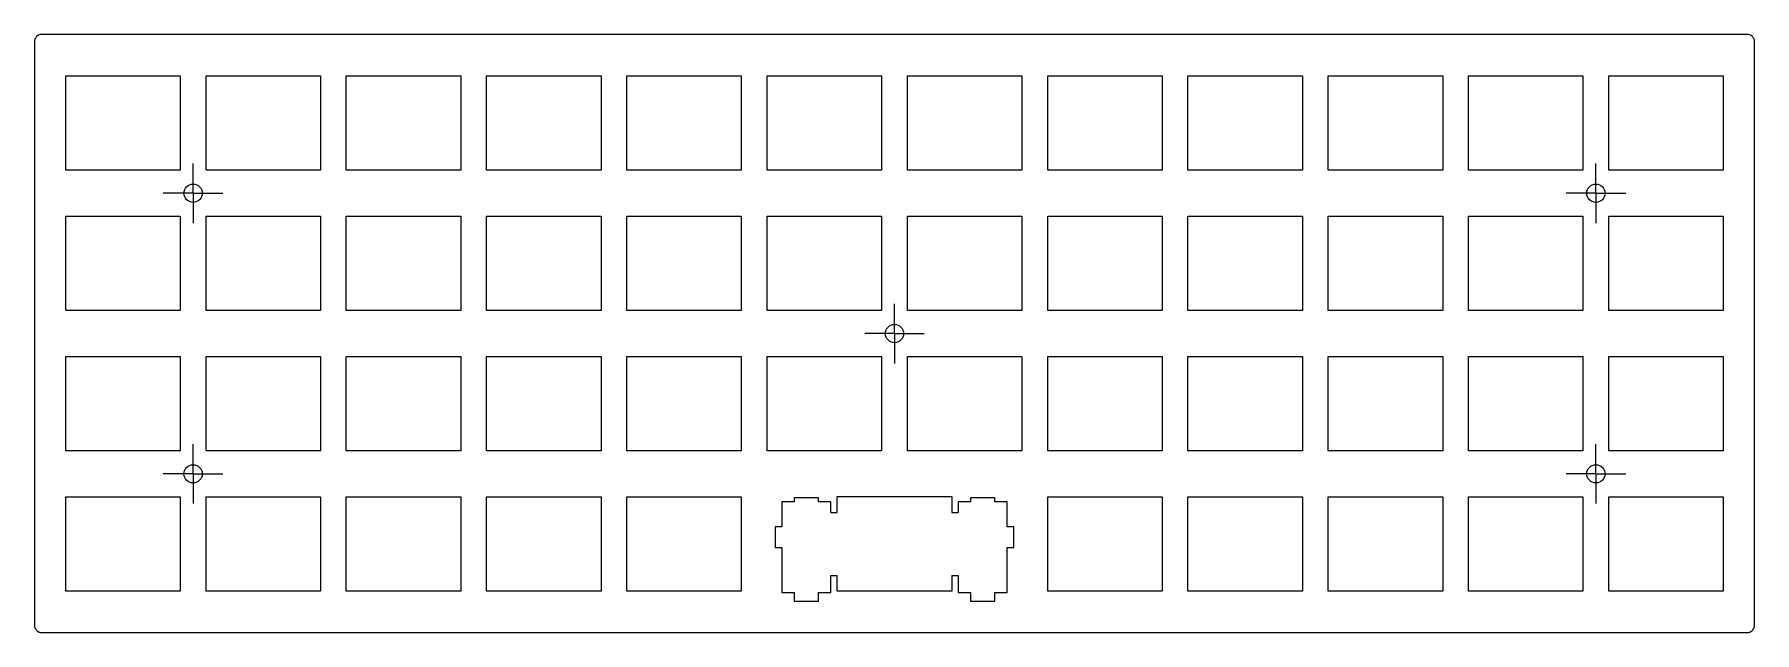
# Model space of a CAD drawing. Header units: inches. Extents: x 62 to 14845, y 137 to 4952.
# Drawn here: x 62.4 to 295.4, y 137.4 to 218.4 of the extents above; entities outside this region: 4.
import ezdxf

# ---------------------------------------------------------------- set-up
doc = ezdxf.new("R2010")
doc.units = ezdxf.units.IN
doc.header["$MEASUREMENT"] = 0

# ---------------------------------------------------------------- blocks, each defined once
blk = doc.blocks.new('SW_CENTERMARKSYMBOL_0')
at = {"color": 0, "linetype": 'Continuous', "lineweight": 0}
for p, q in [((0, 0.05), (0, 0.0795)), ((0, 0), (0, 0.05)), ((-0.05, 0), (-0.0795, 0)), ((0, 0), (-0.05, 0)), ((0, 0), (0, -0.05)), ((0, 0), (0.05, 0)), ((0.05, 0), (0.0795, 0)), ((0, -0.05), (0, -0.0795))]:
    blk.add_line(p, q, dxfattribs=at)
blk = doc.blocks.new('SW_CENTERMARKSYMBOL_1')
at = {"color": 0, "linetype": 'Continuous', "lineweight": 0}
for p, q in [((0, 0.05), (0, 0.0795)), ((0, 0), (0, 0.05)), ((-0.05, 0), (-0.0795, 0)), ((0, 0), (-0.05, 0)), ((0, 0), (0, -0.05)), ((0, 0), (0.05, 0)), ((0.05, 0), (0.0795, 0)), ((0, -0.05), (0, -0.0795))]:
    blk.add_line(p, q, dxfattribs=at)
blk = doc.blocks.new('SW_CENTERMARKSYMBOL_2')
at = {"color": 0, "linetype": 'Continuous', "lineweight": 0}
for p, q in [((0, 0.05), (0, 0.0795)), ((0, 0), (0, 0.05)), ((-0.05, 0), (-0.0795, 0)), ((0, 0), (-0.05, 0)), ((0, 0), (0, -0.05)), ((0, 0), (0.05, 0)), ((0.05, 0), (0.0795, 0)), ((0, -0.05), (0, -0.0795))]:
    blk.add_line(p, q, dxfattribs=at)
blk = doc.blocks.new('SW_CENTERMARKSYMBOL_3')
at = {"color": 0, "linetype": 'Continuous', "lineweight": 0}
for p, q in [((0, 0.05), (0, 0.0795)), ((0, 0), (0, 0.05)), ((-0.05, 0), (-0.0795, 0)), ((0, 0), (-0.05, 0)), ((0, 0), (0, -0.05)), ((0, 0), (0.05, 0)), ((0.05, 0), (0.0795, 0)), ((0, -0.05), (0, -0.0795))]:
    blk.add_line(p, q, dxfattribs=at)
blk = doc.blocks.new('SW_CENTERMARKSYMBOL_4')
at = {"color": 0, "linetype": 'Continuous', "lineweight": 0}
for p, q in [((0, 0.05), (0, 0.0795)), ((0, 0), (0, 0.05)), ((-0.05, 0), (-0.0795, 0)), ((0, 0), (-0.05, 0)), ((0, 0), (0, -0.05)), ((0, 0), (0.05, 0)), ((0.05, 0), (0.0795, 0)), ((0, -0.05), (0, -0.0795))]:
    blk.add_line(p, q, dxfattribs=at)

msp = doc.modelspace()

# ---------------------------------------------------------------- linework, layer by layer
for p, q in [((10591.65, 3122.7), (10591.65, 4951.68)), ((10591.65, 4951.68), (14845.1, 4951.68)), ((14845.1, 4951.68), (14845.1, 3122.7)), ((14845.1, 3122.7), (10591.65, 3122.7)), ((170.25, 153.62), (170.25, 155.06)), ((171.11, 153.62), (171.11, 155.77)), ((171.11, 155.77), (186.61, 155.77)), ((186.61, 155.77), (186.61, 153.62)), ((187.47, 155.06), (187.47, 153.62)), ((186.61, 153.62), (187.47, 153.62)), ((171.11, 142.97), (171.11, 145.06)), ((186.61, 145.06), (186.61, 142.97)), ((186.61, 142.97), (171.11, 142.97))]:
    msp.add_line(p, q)
at = {"color": 7, "linetype": 'Continuous', "lineweight": 15}
for p, q in [((62.36, 217.34), (62.36, 138.37)), ((294.34, 218.35), (63.38, 218.35)), ((295.36, 138.37), (295.36, 217.34)), ((165.27, 155.06), (163.59, 155.06)), ((163.59, 155.06), (163.59, 151.65)), ((168.57, 155.59), (165.27, 155.59)), ((165.27, 155.59), (165.27, 155.06)), ((168.57, 155.06), (168.57, 155.59)), ((170.25, 155.06), (168.57, 155.06)), ((189.15, 155.06), (187.47, 155.06)), ((192.45, 155.59), (189.15, 155.59)), ((189.15, 155.59), (189.15, 155.06)), ((192.45, 155.06), (192.45, 155.59)), ((194.13, 155.06), (192.45, 155.06)), ((194.13, 151.65), (194.13, 155.06)), ((163.59, 151.65), (162.71, 151.65)), ((162.71, 151.65), (162.71, 148.86)), ((170.25, 153.62), (171.11, 153.62)), ((195.01, 151.65), (194.13, 151.65)), ((195.01, 148.86), (195.01, 151.65)), ((162.71, 148.86), (163.59, 148.86)), ((163.59, 148.86), (163.59, 142.76)), ((194.13, 142.76), (194.13, 148.86)), ((194.13, 148.86), (195.01, 148.86)), ((170.25, 142.76), (170.25, 145.06)), ((170.25, 145.06), (171.11, 145.06)), ((186.61, 145.06), (187.47, 145.06)), ((187.47, 145.06), (187.47, 142.76)), ((163.59, 142.76), (165.27, 142.76)), ((165.27, 142.76), (165.27, 141.62)), ((168.57, 141.62), (168.57, 142.76)), ((168.57, 142.76), (170.25, 142.76)), ((187.47, 142.76), (189.15, 142.76)), ((189.15, 142.76), (189.15, 141.62)), ((192.45, 141.62), (192.45, 142.76)), ((192.45, 142.76), (194.13, 142.76)), ((165.27, 141.62), (168.57, 141.62)), ((189.15, 141.62), (192.45, 141.62)), ((63.38, 137.35), (294.34, 137.35))]:
    msp.add_line(p, q, dxfattribs=at)
for points in [[(82.11, 212.75), (82.11, 199.95), (66.61, 199.95), (66.61, 212.75)], [(101.11, 212.75), (101.11, 199.95), (85.61, 199.95), (85.61, 212.75)], [(120.11, 212.75), (120.11, 199.95), (104.61, 199.95), (104.61, 212.75)], [(139.11, 212.75), (139.11, 199.95), (123.61, 199.95), (123.61, 212.75)], [(158.11, 212.75), (158.11, 199.95), (142.61, 199.95), (142.61, 212.75)], [(177.11, 212.75), (177.11, 199.95), (161.61, 199.95), (161.61, 212.75)], [(196.11, 212.75), (196.11, 199.95), (180.61, 199.95), (180.61, 212.75)], [(215.11, 212.75), (215.11, 199.95), (199.61, 199.95), (199.61, 212.75)], [(234.11, 212.75), (234.11, 199.95), (218.61, 199.95), (218.61, 212.75)], [(253.11, 212.75), (253.11, 199.95), (237.61, 199.95), (237.61, 212.75)], [(272.11, 212.75), (272.11, 199.95), (256.61, 199.95), (256.61, 212.75)], [(291.11, 212.75), (291.11, 199.95), (275.61, 199.95), (275.61, 212.75)], [(82.11, 193.75), (82.11, 180.95), (66.61, 180.95), (66.61, 193.75)], [(101.11, 193.75), (101.11, 180.95), (85.61, 180.95), (85.61, 193.75)], [(120.11, 193.75), (120.11, 180.95), (104.61, 180.95), (104.61, 193.75)], [(139.11, 193.75), (139.11, 180.95), (123.61, 180.95), (123.61, 193.75)], [(158.11, 193.75), (158.11, 180.95), (142.61, 180.95), (142.61, 193.75)], [(177.11, 193.75), (177.11, 180.95), (161.61, 180.95), (161.61, 193.75)], [(196.11, 193.75), (196.11, 180.95), (180.61, 180.95), (180.61, 193.75)], [(215.11, 193.75), (215.11, 180.95), (199.61, 180.95), (199.61, 193.75)], [(234.11, 193.75), (234.11, 180.95), (218.61, 180.95), (218.61, 193.75)], [(253.11, 193.75), (253.11, 180.95), (237.61, 180.95), (237.61, 193.75)], [(272.11, 193.75), (272.11, 180.95), (256.61, 180.95), (256.61, 193.75)], [(291.11, 193.75), (291.11, 180.95), (275.61, 180.95), (275.61, 193.75)], [(82.11, 174.75), (82.11, 161.95), (66.61, 161.95), (66.61, 174.75)], [(101.11, 174.75), (101.11, 161.95), (85.61, 161.95), (85.61, 174.75)], [(120.11, 174.75), (120.11, 161.95), (104.61, 161.95), (104.61, 174.75)], [(139.11, 174.75), (139.11, 161.95), (123.61, 161.95), (123.61, 174.75)], [(158.11, 174.75), (158.11, 161.95), (142.61, 161.95), (142.61, 174.75)], [(177.11, 174.75), (177.11, 161.95), (161.61, 161.95), (161.61, 174.75)], [(196.11, 174.75), (196.11, 161.95), (180.61, 161.95), (180.61, 174.75)], [(215.11, 174.75), (215.11, 161.95), (199.61, 161.95), (199.61, 174.75)], [(234.11, 174.75), (234.11, 161.95), (218.61, 161.95), (218.61, 174.75)], [(253.11, 174.75), (253.11, 161.95), (237.61, 161.95), (237.61, 174.75)], [(272.11, 174.75), (272.11, 161.95), (256.61, 161.95), (256.61, 174.75)], [(291.11, 174.75), (291.11, 161.95), (275.61, 161.95), (275.61, 174.75)], [(82.11, 155.75), (82.11, 142.95), (66.61, 142.95), (66.61, 155.75)], [(101.11, 155.75), (101.11, 142.95), (85.61, 142.95), (85.61, 155.75)], [(120.11, 155.75), (120.11, 142.95), (104.61, 142.95), (104.61, 155.75)], [(139.11, 155.75), (139.11, 142.95), (123.61, 142.95), (123.61, 155.75)], [(158.11, 155.75), (158.11, 142.95), (142.61, 142.95), (142.61, 155.75)], [(215.11, 155.75), (215.11, 142.95), (199.61, 142.95), (199.61, 155.75)], [(234.11, 155.75), (234.11, 142.95), (218.61, 142.95), (218.61, 155.75)], [(253.11, 155.75), (253.11, 142.95), (237.61, 142.95), (237.61, 155.75)], [(272.11, 155.75), (272.11, 142.95), (256.61, 142.95), (256.61, 155.75)], [(291.11, 155.75), (291.11, 142.95), (275.61, 142.95), (275.61, 155.75)]]:
    msp.add_lwpolyline(points, close=True)
for centre in [(83.86, 196.85), (273.86, 196.85), (178.86, 177.85), (83.86, 158.85), (273.86, 158.85)]:
    msp.add_circle(centre, 1.24, dxfattribs=at)
for centre, start, end in [((63.38, 217.34), 90, 180), ((294.34, 217.34), 0, 90), ((63.38, 138.37), 180, 270), ((294.34, 138.37), 270, 0)]:
    msp.add_arc(centre, 1.02, start, end, dxfattribs=at)

# ---------------------------------------------------------------- block references
at = {"color": 7, "linetype": 'Continuous', "lineweight": 0, "xscale": 50.800000000176, "yscale": 50.800000000176, "zscale": 50.800000000176}
for name, p in [('SW_CENTERMARKSYMBOL_3', (83.86, 196.85)), ('SW_CENTERMARKSYMBOL_1', (273.86, 196.85)), ('SW_CENTERMARKSYMBOL_2', (178.86, 177.85)), ('SW_CENTERMARKSYMBOL_4', (83.86, 158.85)), ('SW_CENTERMARKSYMBOL_0', (273.86, 158.85))]:
    msp.add_blockref(name, p, dxfattribs=at)

doc.saveas('drawing.dxf')
